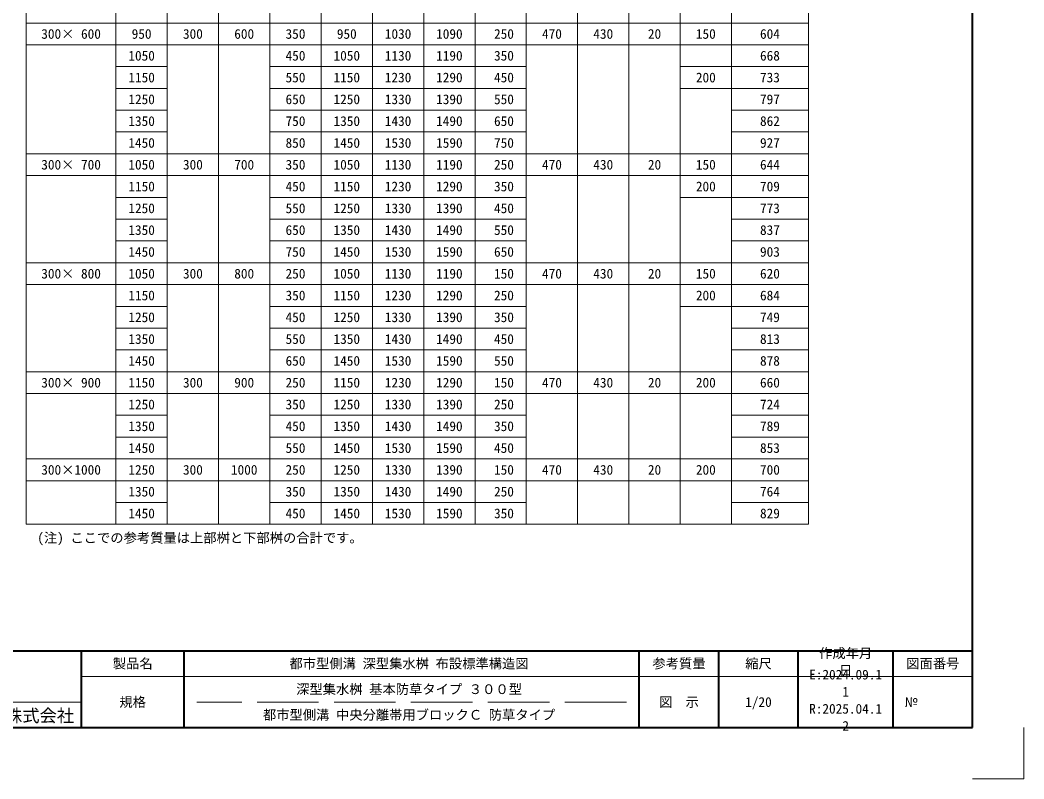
# Model space of a CAD drawing. Units: millimetres at full size; details may follow other scales. Extents: x 77586 to 117720, y -503 to 5664.
# Drawn here: x 105219 to 109133, y -503 to 2456 of the extents above; entities that cross this region are included whole.
import ezdxf
from ezdxf.enums import TextEntityAlignment as Align

# ---------------------------------------------------------------- set-up
doc = ezdxf.new("R2010")
doc.units = ezdxf.units.MM
doc.header["$LTSCALE"] = 40
doc.linetypes.add('CHAIN_DOUBLE_DASH', pattern=[23.5, 12, -1.5, 3.5, -1.5, 3.5, -1.5])
doc.linetypes.add('DASHED', pattern=[7.5, 6, -1.5])
for name, color, linetype, lineweight in [('Defpoints_3', 8, 'Continuous', 0), ('図枠', 7, 'Continuous', 5), ('寸法・材料表', 7, 'Continuous', 13), ('補助線', 8, 'CHAIN_DOUBLE_DASH', 5)]:
    doc.layers.add(name, color=color, linetype=linetype, lineweight=lineweight)
doc.styles.add('ＭＳ ゴシック', font='')
doc.styles.get('ＭＳ ゴシック').set_extended_font_data('MS Gothic')

msp = doc.modelspace()

# ---------------------------------------------------------------- linework, layer by layer
at = {"layer": 'Defpoints_3'}
for p, q in [((105242.87, 2359.86), (105592.87, 2359.86)), ((105792.87, 2359.86), (106192.87, 2359.86)), ((107192.87, 2359.86), (107992.87, 2359.86)), ((107792.87, 2189.86), (107992.87, 2189.86)), ((105242.87, 1849.86), (105592.87, 1849.86)), ((105792.87, 1849.86), (106192.87, 1849.86)), ((107192.87, 1849.86), (107792.87, 1849.86)), ((107792.87, 1764.86), (107992.87, 1764.86)), ((105242.87, 1424.86), (105592.87, 1424.86)), ((105792.87, 1424.86), (106192.87, 1424.86)), ((107192.87, 1424.86), (107792.87, 1424.86)), ((107792.87, 1339.86), (107992.87, 1339.86)), ((105242.87, 999.86), (105592.87, 999.86)), ((105792.87, 999.86), (106192.87, 999.86)), ((107192.87, 999.86), (107992.87, 999.86)), ((105242.87, 659.86), (105592.87, 659.86)), ((105792.87, 659.86), (106192.87, 659.86)), ((107192.87, 659.86), (107992.87, 659.86))]:
    msp.add_line(p, q, dxfattribs=at)
at = {"layer": 'Defpoints_3', "color": 7, "lineweight": 13}
for p in [(109133.2, -303.21), (108933.2, -503.21)]:
    msp.add_line(p, (109133.2, -503.21), dxfattribs=at)
at = {"layer": '図枠', "lineweight": 40}
for p, q in [((108933.2, -303.21), (108933.2, 5236.79)), ((101133.2, -3.21), (108933.2, -3.21)), ((105458.2, -303.21), (105458.2, -3.21)), ((105858.2, -303.21), (105858.2, -3.21)), ((107633.2, -303.21), (107633.2, -3.21)), ((107943.2, -303.21), (107943.2, -3.21)), ((108253.2, -303.21), (108253.2, -3.21)), ((108623.2, -303.21), (108623.2, -3.21)), ((101133.2, -303.21), (108933.2, -303.21))]:
    msp.add_line(p, q, dxfattribs=at)
at = {"layer": '図枠', "lineweight": 13}
msp.add_line((108933.2, -103.21), (105458.2, -103.21), dxfattribs=at)
at = {"layer": '図枠', "linetype": 'DASHED', "lineweight": 9}
msp.add_line((107583.2, -203.21), (105908.2, -203.21), dxfattribs=at)
at = {"layer": '寸法・材料表'}
for p, q in [((105242.87, 4654.86), (105242.87, 489.86)), ((105792.87, 4654.86), (105792.87, 489.86)), ((107992.87, 4654.86), (107992.87, 489.86)), ((108292.87, 4654.86), (108292.87, 489.86)), ((105592.87, 4569.86), (105592.87, 489.86)), ((105992.87, 4569.86), (105992.87, 489.86)), ((106192.87, 4569.86), (106192.87, 489.86)), ((106392.87, 4569.86), (106392.87, 489.86)), ((106592.87, 4569.86), (106592.87, 489.86)), ((106792.87, 4569.86), (106792.87, 489.86)), ((106992.87, 4569.86), (106992.87, 489.86)), ((107192.87, 4569.86), (107192.87, 489.86)), ((107392.87, 4569.86), (107392.87, 489.86)), ((107592.87, 4569.86), (107592.87, 489.86)), ((107792.87, 4569.86), (107792.87, 489.86)), ((105242.87, 2444.86), (108292.87, 2444.86)), ((105592.87, 2359.86), (105792.87, 2359.86)), ((106192.87, 2359.86), (107192.87, 2359.86)), ((107992.87, 2359.86), (108292.87, 2359.86)), ((105592.87, 2274.86), (105792.87, 2274.86)), ((106192.87, 2274.86), (107192.87, 2274.86)), ((107792.87, 2274.86), (108292.87, 2274.86)), ((105592.87, 2189.86), (105792.87, 2189.86)), ((106192.87, 2189.86), (107192.87, 2189.86)), ((107992.87, 2189.86), (108292.87, 2189.86)), ((105592.87, 2104.86), (105792.87, 2104.86)), ((106192.87, 2104.86), (107192.87, 2104.86)), ((107992.87, 2104.86), (108292.87, 2104.86)), ((105592.87, 2019.86), (105792.87, 2019.86)), ((106192.87, 2019.86), (107192.87, 2019.86)), ((107992.87, 2019.86), (108292.87, 2019.86)), ((105242.87, 1934.86), (108292.87, 1934.86)), ((105592.87, 1849.86), (105792.87, 1849.86)), ((106192.87, 1849.86), (107192.87, 1849.86)), ((107792.87, 1849.86), (108292.87, 1849.86)), ((105592.87, 1764.86), (105792.87, 1764.86)), ((106192.87, 1764.86), (107192.87, 1764.86)), ((107992.87, 1764.86), (108292.87, 1764.86)), ((105592.87, 1679.86), (105792.87, 1679.86)), ((106192.87, 1679.86), (107192.87, 1679.86)), ((107992.87, 1679.86), (108292.87, 1679.86)), ((105592.87, 1594.86), (105792.87, 1594.86)), ((106192.87, 1594.86), (107192.87, 1594.86)), ((107992.87, 1594.86), (108292.87, 1594.86)), ((105242.87, 1509.86), (108292.87, 1509.86)), ((105592.87, 1424.86), (105792.87, 1424.86)), ((106192.87, 1424.86), (107192.87, 1424.86)), ((107792.87, 1424.86), (108292.87, 1424.86)), ((105592.87, 1339.86), (105792.87, 1339.86)), ((106192.87, 1339.86), (107192.87, 1339.86)), ((107992.87, 1339.86), (108292.87, 1339.86)), ((105592.87, 1254.86), (105792.87, 1254.86)), ((106192.87, 1254.86), (107192.87, 1254.86)), ((107992.87, 1254.86), (108292.87, 1254.86)), ((105592.87, 1169.86), (105792.87, 1169.86)), ((106192.87, 1169.86), (107192.87, 1169.86)), ((107992.87, 1169.86), (108292.87, 1169.86)), ((105242.87, 1084.86), (108292.87, 1084.86)), ((105592.87, 999.86), (105792.87, 999.86)), ((106192.87, 999.86), (107192.87, 999.86)), ((107992.87, 999.86), (108292.87, 999.86)), ((105592.87, 914.86), (105792.87, 914.86)), ((106192.87, 914.86), (107192.87, 914.86)), ((107992.87, 914.86), (108292.87, 914.86)), ((105592.87, 829.86), (105792.87, 829.86)), ((106192.87, 829.86), (107192.87, 829.86)), ((107992.87, 829.86), (108292.87, 829.86)), ((105242.87, 744.86), (108292.87, 744.86)), ((105592.87, 659.86), (105792.87, 659.86)), ((106192.87, 659.86), (107192.87, 659.86)), ((107992.87, 659.86), (108292.87, 659.86)), ((105592.87, 574.86), (105792.87, 574.86)), ((106192.87, 574.86), (107192.87, 574.86)), ((107992.87, 574.86), (108292.87, 574.86)), ((105242.87, 489.86), (108292.87, 489.86))]:
    msp.add_line(p, q, dxfattribs=at)
at = {"layer": '補助線', "linetype": 'Continuous', "lineweight": 13}
msp.add_line((104458.2, -203.21), (105458.2, -203.21), dxfattribs=at)

# ---------------------------------------------------------------- texts
at = {"layer": '図枠', "style": 'ＭＳ ゴシック'}
for s, p in [('作成年月', (108334.6, 6.02)), ('E:2024.09.1', (108295.75, -77.31)), ('日', (108412.3, -60.64)), ('1', (108425.25, -143.98)), ('R:2025.04.1', (108295.75, -210.64)), ('2', (108425.25, -277.31))]:
    msp.add_text(s, height=37.98, dxfattribs=at).set_placement(p, align=Align.TOP_LEFT)
for s, height, p in [('製品名', 37.98, (105658.2, -53.21)), ('都市型側溝 深型集水桝 布設標準構造図', 37.98, (106735.7, -53.21)), ('参考質量', 37.98, (107788.2, -53.21)), ('縮尺', 37.98, (108098.2, -53.21)), ('図面番号', 37.98, (108778.2, -53.21)), ('深型集水桝 基本防草タイプ ３００型', 37.98, (106735.7, -153.21)), ('規格', 37.98, (105658.2, -203.21)), ('図\u3000示', 37.98, (107788.2, -203.21)), ('1/20', 37.98, (108098.2, -203.21)), ('東洋コンクリート工業株式会社', 49.37, (104958.2, -256.33)), ('都市型側溝 中央分離帯用ブロックＣ 防草タイプ', 37.98, (106735.7, -253.21))]:
    msp.add_text(s, height=height, dxfattribs=at).set_placement(p, align=Align.MIDDLE_CENTER)
msp.add_text('№', height=37.98, dxfattribs=at).set_placement((108667.56, -203.21), align=Align.MIDDLE_LEFT)
at = {"layer": '寸法・材料表', "style": 'ＭＳ ゴシック'}
for s, p in [('300× 600', (105417.87, 2402.36)), ('950', (105692.87, 2402.36)), ('300', (105892.87, 2402.36)), ('600', (106092.87, 2402.36)), ('350', (106292.87, 2402.36)), ('950', (106492.87, 2402.36)), ('1030', (106692.87, 2402.36)), ('1090', (106892.87, 2402.36)), (' 250', (107092.87, 2402.36)), ('470', (107292.87, 2402.36)), ('430', (107492.87, 2402.36)), ('20', (107692.87, 2402.36)), ('150', (107892.87, 2402.36)), ('604', (108142.87, 2402.36)), ('1050', (105692.87, 2317.36)), ('450', (106292.87, 2317.36)), ('1050', (106492.87, 2317.36)), ('1130', (106692.87, 2317.36)), ('1190', (106892.87, 2317.36)), (' 350', (107092.87, 2317.36)), ('668', (108142.87, 2317.36)), ('1150', (105692.87, 2232.36)), ('550', (106292.87, 2232.36)), ('1150', (106492.87, 2232.36)), ('1230', (106692.87, 2232.36)), ('1290', (106892.87, 2232.36)), (' 450', (107092.87, 2232.36)), ('200', (107892.87, 2232.36)), ('733', (108142.87, 2232.36)), ('1250', (105692.87, 2147.36)), ('650', (106292.87, 2147.36)), ('1250', (106492.87, 2147.36)), ('1330', (106692.87, 2147.36)), ('1390', (106892.87, 2147.36)), (' 550', (107092.87, 2147.36)), ('797', (108142.87, 2147.36)), ('1350', (105692.87, 2062.36)), ('750', (106292.87, 2062.36)), ('1350', (106492.87, 2062.36)), ('1430', (106692.87, 2062.36)), ('1490', (106892.87, 2062.36)), (' 650', (107092.87, 2062.36)), ('862', (108142.87, 2062.36)), ('1450', (105692.87, 1977.36)), ('850', (106292.87, 1977.36)), ('1450', (106492.87, 1977.36)), ('1530', (106692.87, 1977.36)), ('1590', (106892.87, 1977.36)), (' 750', (107092.87, 1977.36)), ('927', (108142.87, 1977.36)), ('300× 700', (105417.87, 1892.36)), ('1050', (105692.87, 1892.36)), ('300', (105892.87, 1892.36)), ('700', (106092.87, 1892.36)), ('350', (106292.87, 1892.36)), ('1050', (106492.87, 1892.36)), ('1130', (106692.87, 1892.36)), ('1190', (106892.87, 1892.36)), (' 250', (107092.87, 1892.36)), ('470', (107292.87, 1892.36)), ('430', (107492.87, 1892.36)), ('20', (107692.87, 1892.36)), ('150', (107892.87, 1892.36)), ('644', (108142.87, 1892.36)), ('1150', (105692.87, 1807.36)), ('450', (106292.87, 1807.36)), ('1150', (106492.87, 1807.36)), ('1230', (106692.87, 1807.36)), ('1290', (106892.87, 1807.36)), (' 350', (107092.87, 1807.36)), ('200', (107892.87, 1807.36)), ('709', (108142.87, 1807.36)), ('1250', (105692.87, 1722.36)), ('550', (106292.87, 1722.36)), ('1250', (106492.87, 1722.36)), ('1330', (106692.87, 1722.36)), ('1390', (106892.87, 1722.36)), (' 450', (107092.87, 1722.36)), ('773', (108142.87, 1722.36)), ('1350', (105692.87, 1637.36)), ('650', (106292.87, 1637.36)), ('1350', (106492.87, 1637.36)), ('1430', (106692.87, 1637.36)), ('1490', (106892.87, 1637.36)), (' 550', (107092.87, 1637.36)), ('837', (108142.87, 1637.36)), ('1450', (105692.87, 1552.36)), ('750', (106292.87, 1552.36)), ('1450', (106492.87, 1552.36)), ('1530', (106692.87, 1552.36)), ('1590', (106892.87, 1552.36)), (' 650', (107092.87, 1552.36)), ('903', (108142.87, 1552.36)), ('300× 800', (105417.87, 1467.36)), ('1050', (105692.87, 1467.36)), ('300', (105892.87, 1467.36)), ('800', (106092.87, 1467.36)), ('250', (106292.87, 1467.36)), ('1050', (106492.87, 1467.36)), ('1130', (106692.87, 1467.36)), ('1190', (106892.87, 1467.36)), (' 150', (107092.87, 1467.36)), ('470', (107292.87, 1467.36)), ('430', (107492.87, 1467.36)), ('20', (107692.87, 1467.36)), ('150', (107892.87, 1467.36)), ('620', (108142.87, 1467.36)), ('1150', (105692.87, 1382.36)), ('350', (106292.87, 1382.36)), ('1150', (106492.87, 1382.36)), ('1230', (106692.87, 1382.36)), ('1290', (106892.87, 1382.36)), (' 250', (107092.87, 1382.36)), ('200', (107892.87, 1382.36)), ('684', (108142.87, 1382.36)), ('1250', (105692.87, 1297.36)), ('450', (106292.87, 1297.36)), ('1250', (106492.87, 1297.36)), ('1330', (106692.87, 1297.36)), ('1390', (106892.87, 1297.36)), (' 350', (107092.87, 1297.36)), ('749', (108142.87, 1297.36)), ('1350', (105692.87, 1212.36)), ('550', (106292.87, 1212.36)), ('1350', (106492.87, 1212.36)), ('1430', (106692.87, 1212.36)), ('1490', (106892.87, 1212.36)), (' 450', (107092.87, 1212.36)), ('813', (108142.87, 1212.36)), ('1450', (105692.87, 1127.36)), ('650', (106292.87, 1127.36)), ('1450', (106492.87, 1127.36)), ('1530', (106692.87, 1127.36)), ('1590', (106892.87, 1127.36)), (' 550', (107092.87, 1127.36)), ('878', (108142.87, 1127.36)), ('300× 900', (105417.87, 1042.36)), ('1150', (105692.87, 1042.36)), ('300', (105892.87, 1042.36)), ('900', (106092.87, 1042.36)), ('250', (106292.87, 1042.36)), ('1150', (106492.87, 1042.36)), ('1230', (106692.87, 1042.36)), ('1290', (106892.87, 1042.36)), (' 150', (107092.87, 1042.36)), ('470', (107292.87, 1042.36)), ('430', (107492.87, 1042.36)), ('20', (107692.87, 1042.36)), ('200', (107892.87, 1042.36)), ('660', (108142.87, 1042.36)), ('1250', (105692.87, 957.36)), ('350', (106292.87, 957.36)), ('1250', (106492.87, 957.36)), ('1330', (106692.87, 957.36)), ('1390', (106892.87, 957.36)), (' 250', (107092.87, 957.36)), ('724', (108142.87, 957.36)), ('1350', (105692.87, 872.36)), ('450', (106292.87, 872.36)), ('1350', (106492.87, 872.36)), ('1430', (106692.87, 872.36)), ('1490', (106892.87, 872.36)), (' 350', (107092.87, 872.36)), ('789', (108142.87, 872.36)), ('1450', (105692.87, 787.36)), ('550', (106292.87, 787.36)), ('1450', (106492.87, 787.36)), ('1530', (106692.87, 787.36)), ('1590', (106892.87, 787.36)), (' 450', (107092.87, 787.36)), ('853', (108142.87, 787.36)), ('300×1000', (105417.87, 702.36)), ('1250', (105692.87, 702.36)), ('300', (105892.87, 702.36)), ('1000', (106092.87, 702.36)), ('250', (106292.87, 702.36)), ('1250', (106492.87, 702.36)), ('1330', (106692.87, 702.36)), ('1390', (106892.87, 702.36)), (' 150', (107092.87, 702.36)), ('470', (107292.87, 702.36)), ('430', (107492.87, 702.36)), ('20', (107692.87, 702.36)), ('200', (107892.87, 702.36)), ('700', (108142.87, 702.36)), ('1350', (105692.87, 617.36)), ('350', (106292.87, 617.36)), ('1350', (106492.87, 617.36)), ('1430', (106692.87, 617.36)), ('1490', (106892.87, 617.36)), (' 250', (107092.87, 617.36)), ('764', (108142.87, 617.36)), ('1450', (105692.87, 532.36)), ('450', (106292.87, 532.36)), ('1450', (106492.87, 532.36)), ('1530', (106692.87, 532.36)), ('1590', (106892.87, 532.36)), (' 350', (107092.87, 532.36)), ('829', (108142.87, 532.36))]:
    msp.add_text(s, height=37.98, dxfattribs=at).set_placement(p, align=Align.MIDDLE_CENTER)
msp.add_text('(注) ここでの参考質量は上部桝と下部桝の合計です。', height=37.98, dxfattribs=at).set_placement((105285.98, 406.74), align=Align.BOTTOM_LEFT)

doc.saveas('drawing.dxf')
